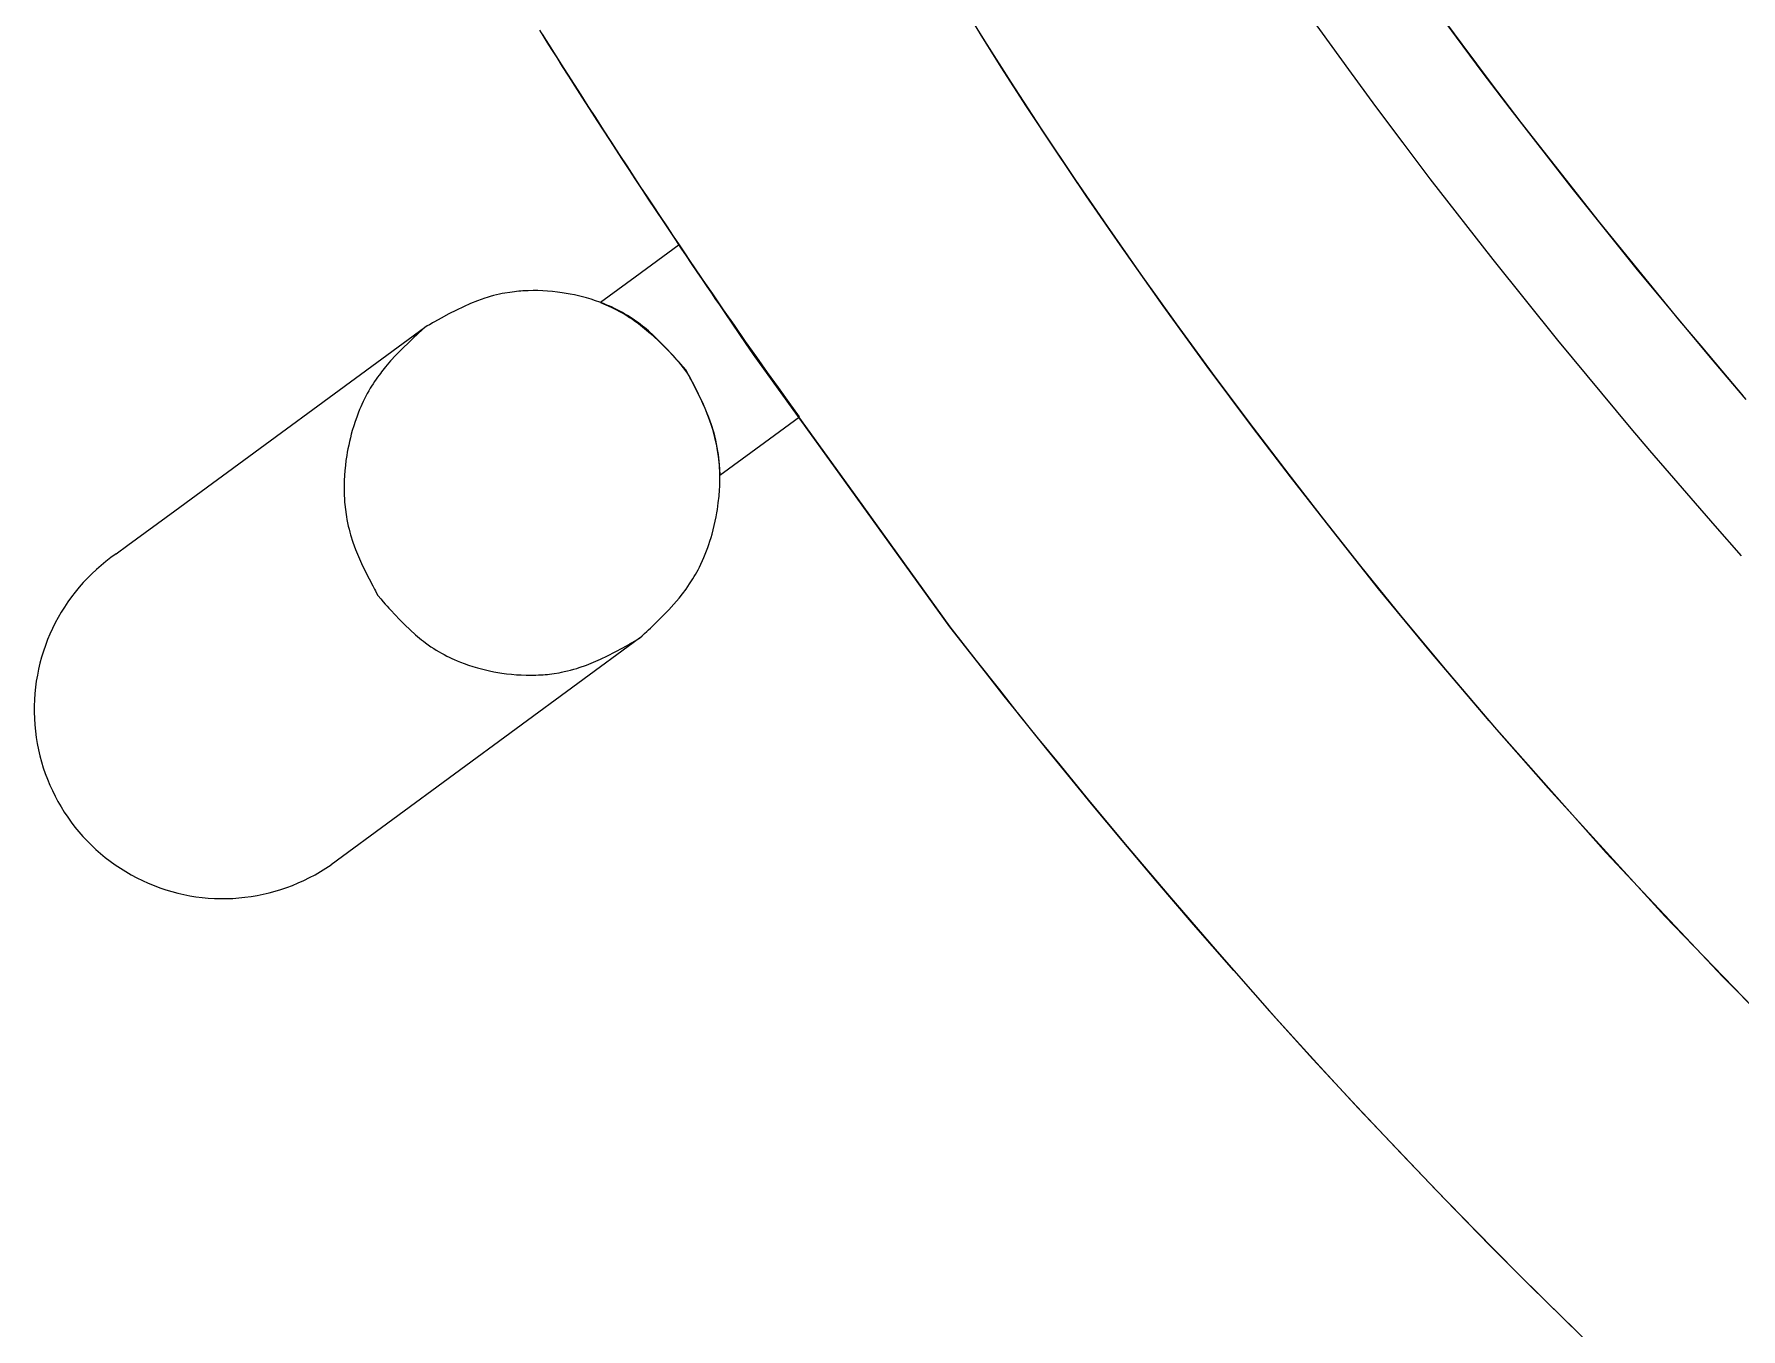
# Model space of a CAD drawing. Extents: x -120222 to -41942, y -19134 to 30932.
# Drawn here: x -97869.2 to -97786.7, y 4141 to 4203.6 of the extents above; entities that cross this region are included whole.
import ezdxf

# ---------------------------------------------------------------- set-up
doc = ezdxf.new("R2010")
doc.units = 0
doc.header["$LTSCALE"] = 150
doc.header["$MEASUREMENT"] = 0
doc.layers.get('0').update_dxf_attribs({"linetype": 'CONTINUOUS'})
doc.layers.add('_____', color=7, linetype='CONTINUOUS')

# ---------------------------------------------------------------- blocks, each defined once
blk = doc.blocks.new('____-461')
at = {"color": 1, "linetype": 'Continuous'}
for p, q in [((-104297.543, -368.117), (-104285.462, -359.254)), ((-104299.814, -369.783), (-104297.543, -368.117)), ((-104300.381, -370.2), (-104299.814, -369.783)), ((-104275.068, -374.281), (-104289.987, -385.227))]:
    blk.add_line(p, q, dxfattribs=at)
for points in [[(-104249.947, -323.834, 0), (-104248.198, -326.57, 0), (-104246.41, -329.352, 0), (-104244.575, -332.177, 0), (-104242.719, -334.987, 0), (-104242.169, -335.808, 0), (-104241.577, -336.686, 0), (-104240.873, -337.719, 0), (-104240.058, -338.907, 0), (-104239.131, -340.242, 0), (-104238.089, -341.711, 0), (-104236.717, -343.612, 0), (-104235.291, -345.553, 0), (-104233.866, -347.456, 0), (-104232.434, -349.334, 0), (-104228.65, -354.155, 0), (-104224.753, -358.925, 0), (-104223.732, -360.145, 0), (-104222.713, -361.35, 0), (-104221.673, -362.566, 0)], [(-104221.535, -362.727, 0), (-104222.457, -361.651, 0), (-104223.345, -360.604, 0), (-104226.853, -356.378, 0), (-104229.951, -352.519, 0), (-104232.949, -348.663, 0), (-104234.248, -346.949, 0), (-104235.546, -345.208, 0), (-104236.845, -343.435, 0), (-104238.091, -341.709, 0), (-104239.205, -340.137, 0), (-104240.187, -338.72, 0), (-104241.04, -337.475, 0), (-104241.764, -336.41, 0), (-104242.986, -334.586, 0), (-104244.18, -332.78, 0), (-104245.364, -330.967, 0), (-104246.541, -329.149, 0), (-104247.701, -327.347, 0), (-104248.811, -325.613, 0), (-104249.947, -323.834, 0)], [(-104221.535, -362.727, 0), (-104222.457, -361.651, 0), (-104223.345, -360.604, 0), (-104226.853, -356.378, 0), (-104229.951, -352.519, 0), (-104232.949, -348.663, 0), (-104234.248, -346.949, 0), (-104235.546, -345.208, 0), (-104236.845, -343.435, 0), (-104238.091, -341.709, 0), (-104239.205, -340.137, 0), (-104240.187, -338.72, 0), (-104241.04, -337.475, 0), (-104241.764, -336.41, 0), (-104242.986, -334.586, 0), (-104244.18, -332.78, 0), (-104245.364, -330.967, 0), (-104246.541, -329.149, 0), (-104247.701, -327.347, 0), (-104248.811, -325.613, 0), (-104249.947, -323.834, 0)], [(-104221.752, -370.286, 0), (-104223.029, -368.839, 0), (-104224.195, -367.508, 0), (-104225.248, -366.294, 0), (-104226.191, -365.197, 0), (-104227.09, -364.138, 0), (-104230.639, -359.867, 0), (-104233.775, -355.965, 0), (-104236.814, -352.061, 0), (-104238.13, -350.328, 0), (-104239.443, -348.569, 0), (-104240.758, -346.78, 0), (-104242.032, -345.017, 0), (-104243.18, -343.401, 0), (-104244.198, -341.937, 0), (-104245.085, -340.642, 0), (-104245.843, -339.529, 0), (-104247.106, -337.646, 0), (-104248.33, -335.795, 0), (-104249.545, -333.937, 0), (-104250.752, -332.073, 0), (-104251.941, -330.224, 0), (-104253.079, -328.446, 0), (-104254.247, -326.618, 0)], [(-104216.91, -396.447, 0), (-104222.67, -390.648, 0), (-104228.303, -384.652, 0), (-104233.968, -378.266, 0), (-104236.793, -374.947, 0), (-104239.317, -371.883, 0), (-104241.547, -369.071, 0), (-104243.569, -366.47, 0), (-104245.409, -364.067, 0), (-104247.603, -361.139, 0), (-104249.74, -358.199, 0), (-104251.815, -355.259, 0), (-104253.459, -352.88, 0), (-104254.978, -350.636, 0), (-104256.352, -348.56, 0), (-104257.568, -346.671, 0), (-104258.622, -344.99, 0)], [(-104259.407, -343.727, 0), (-104258.374, -345.388, 0), (-104257.11, -347.389, 0), (-104255.64, -349.642, 0), (-104253.97, -352.131, 0), (-104252.449, -354.347, 0), (-104250.815, -356.684, 0), (-104249.106, -359.081, 0), (-104247.368, -361.456, 0), (-104245.594, -363.823, 0), (-104243.657, -366.355, 0), (-104241.992, -368.502, 0), (-104240.196, -370.788, 0), (-104238.208, -373.243, 0), (-104236.012, -375.874, 0), (-104233.607, -378.683, 0), (-104231.108, -381.535, 0), (-104225.47, -387.71, 0), (-104219.788, -393.59, 0)], [(-104269.551, -360.552, 0), (-104269.902, -360.04, 0), (-104270.245, -359.538, 0), (-104270.579, -359.05, 0), (-104270.892, -358.591, 0), (-104271.183, -358.164, 0), (-104271.368, -357.892, 0), (-104271.569, -357.596, 0), (-104271.787, -357.274, 0), (-104272.022, -356.927, 0), (-104272.275, -356.554, 0), (-104272.544, -356.156, 0), (-104272.787, -355.793, 0), (-104273.043, -355.412, 0), (-104273.313, -355.01, 0), (-104273.605, -354.573, 0), (-104273.921, -354.099, 0), (-104274.261, -353.588, 0), (-104274.626, -353.039, 0), (-104274.923, -352.59, 0), (-104275.238, -352.112, 0), (-104275.57, -351.607, 0), (-104275.919, -351.073, 0), (-104276.206, -350.634, 0), (-104276.503, -350.177, 0), (-104276.809, -349.705, 0), (-104277.11, -349.241, 0), (-104277.483, -348.663, 0), (-104277.837, -348.112, 0), (-104278.172, -347.589, 0), (-104278.488, -347.093, 0), (-104278.785, -346.625, 0), (-104279.055, -346.197, 0), (-104279.302, -345.806, 0), (-104279.526, -345.451, 0), (-104279.726, -345.133, 0), (-104279.886, -344.879, 0)], [(-104279.77, -345.062, 0), (-104279.575, -345.372, 0), (-104279.353, -345.725, 0), (-104279.106, -346.116, 0), (-104278.836, -346.544, 0), (-104278.542, -347.007, 0), (-104278.23, -347.498, 0), (-104277.904, -348.007, 0), (-104277.56, -348.542, 0), (-104277.198, -349.104, 0), (-104276.818, -349.692, 0), (-104276.421, -350.302, 0), (-104276.042, -350.886, 0), (-104275.68, -351.44, 0), (-104275.335, -351.964, 0), (-104275.009, -352.46, 0), (-104274.701, -352.926, 0), (-104274.409, -353.366, 0), (-104274.058, -353.892, 0), (-104273.732, -354.382, 0), (-104273.43, -354.834, 0), (-104273.152, -355.25, 0), (-104272.891, -355.639, 0), (-104272.643, -356.009, 0), (-104272.406, -356.36, 0), (-104272.101, -356.811, 0), (-104271.819, -357.227, 0), (-104271.561, -357.608, 0), (-104271.326, -357.953, 0), (-104271.067, -358.334, 0), (-104270.793, -358.737, 0), (-104270.499, -359.167, 0), (-104270.19, -359.619, 0), (-104269.874, -360.081, 0), (-104269.551, -360.552, 0)], [(-104273.149, -355.253, 0), (-104275.278, -356.815, 0), (-104276.951, -358.043, 0)], [(-104267.328, -363.567, 0), (-104267.832, -362.871, 0), (-104268.345, -362.159, 0), (-104268.866, -361.43, 0), (-104269.394, -360.684, 0), (-104269.931, -359.923, 0), (-104270.475, -359.144, 0), (-104270.996, -358.395, 0), (-104271.523, -357.632, 0), (-104272.058, -356.854, 0), (-104272.6, -356.061, 0), (-104273.149, -355.253, 0)], [(-104272.82, -361.305, 0), (-104272.952, -361.155, 0), (-104273.067, -361.024, 0), (-104273.169, -360.91, 0), (-104273.259, -360.808, 0), (-104273.347, -360.711, 0), (-104273.434, -360.614, 0), (-104273.852, -360.165, 0), (-104274.107, -359.907, 0), (-104274.368, -359.656, 0), (-104274.636, -359.416, 0), (-104274.728, -359.337, 0), (-104274.82, -359.26, 0), (-104274.914, -359.185, 0), (-104275.009, -359.11, 0), (-104275.117, -359.029, 0), (-104275.241, -358.939, 0), (-104275.374, -358.846, 0), (-104275.51, -358.757, 0), (-104275.638, -358.677, 0), (-104275.768, -358.6, 0), (-104275.89, -358.53, 0), (-104276.014, -358.462, 0), (-104276.14, -358.397, 0), (-104276.267, -358.335, 0), (-104276.395, -358.274, 0), (-104276.507, -358.224, 0), (-104276.643, -358.165, 0), (-104276.803, -358.099, 0), (-104276.989, -358.029, 0), (-104277.196, -357.956, 0), (-104277.407, -357.888, 0), (-104277.621, -357.824, 0), (-104277.818, -357.771, 0), (-104278.017, -357.722, 0), (-104278.217, -357.677, 0), (-104278.418, -357.637, 0), (-104278.617, -357.601, 0), (-104278.798, -357.572, 0), (-104279.039, -357.54, 0), (-104279.273, -357.514, 0), (-104279.508, -357.493, 0), (-104279.743, -357.479, 0), (-104279.978, -357.471, 0), (-104280.213, -357.468, 0), (-104280.447, -357.474, 0), (-104280.585, -357.48, 0), (-104280.702, -357.486, 0), (-104280.804, -357.493, 0), (-104280.906, -357.501, 0), (-104281.007, -357.511, 0), (-104281.108, -357.522, 0), (-104281.345, -357.553, 0), (-104281.581, -357.591, 0), (-104281.701, -357.614, 0), (-104281.83, -357.64, 0), (-104281.976, -357.673, 0), (-104282.131, -357.712, 0), (-104282.285, -357.754, 0), (-104282.429, -357.797, 0), (-104282.554, -357.837, 0), (-104282.899, -357.959, 0), (-104283.241, -358.096, 0), (-104283.579, -358.246, 0), (-104283.913, -358.406, 0), (-104284.285, -358.597, 0), (-104284.654, -358.797, 0), (-104284.977, -358.977, 0), (-104285.02, -359.001, 0), (-104285.073, -359.032, 0), (-104285.142, -359.071, 0), (-104285.228, -359.12, 0), (-104285.33, -359.178, 0), (-104285.449, -359.246, 0)], [(-104276.951, -358.043, 0), (-104276.686, -358.16, 0), (-104276.439, -358.275, 0), (-104276.212, -358.386, 0), (-104276.003, -358.494, 0), (-104275.814, -358.598, 0), (-104275.678, -358.678, 0), (-104275.543, -358.763, 0), (-104275.405, -358.855, 0), (-104275.264, -358.955, 0), (-104275.118, -359.064, 0), (-104274.927, -359.213, 0), (-104274.73, -359.376, 0), (-104274.53, -359.548, 0), (-104274.338, -359.719, 0), (-104274.155, -359.888, 0), (-104273.982, -360.054, 0), (-104273.818, -360.217, 0), (-104273.639, -360.404, 0), (-104273.473, -360.584, 0), (-104273.321, -360.753, 0), (-104273.183, -360.913, 0), (-104273.059, -361.062, 0), (-104272.949, -361.201, 0), (-104272.791, -361.42, 0), (-104272.648, -361.645, 0), (-104272.52, -361.875, 0), (-104272.425, -362.06, 0), (-104272.327, -362.256, 0), (-104272.225, -362.463, 0), (-104272.12, -362.682, 0), (-104272.013, -362.914, 0), (-104271.909, -363.158, 0), (-104271.804, -363.418, 0), (-104271.699, -363.693, 0), (-104271.6, -363.978, 0), (-104271.54, -364.172, 0), (-104271.484, -364.37, 0), (-104271.433, -364.57, 0), (-104271.386, -364.774, 0), (-104271.343, -364.981, 0), (-104271.305, -365.199, 0), (-104271.265, -365.472, 0), (-104271.23, -365.762, 0), (-104271.2, -366.068, 0), (-104271.177, -366.391, 0)], [(-104285.462, -359.254, 0), (-104285.612, -359.392, 0), (-104285.741, -359.512, 0), (-104285.855, -359.618, 0), (-104285.957, -359.712, 0), (-104286.053, -359.804, 0), (-104286.15, -359.895, 0), (-104286.596, -360.332, 0), (-104286.854, -360.598, 0), (-104287.104, -360.869, 0), (-104287.344, -361.148, 0), (-104287.409, -361.227, 0), (-104287.474, -361.308, 0), (-104287.537, -361.388, 0), (-104287.6, -361.47, 0), (-104287.662, -361.553, 0), (-104287.731, -361.647, 0), (-104287.803, -361.749, 0), (-104287.878, -361.858, 0), (-104287.952, -361.97, 0), (-104288.022, -362.083, 0), (-104288.085, -362.187, 0), (-104288.164, -362.322, 0), (-104288.234, -362.449, 0), (-104288.302, -362.577, 0), (-104288.368, -362.706, 0), (-104288.432, -362.837, 0), (-104288.494, -362.97, 0), (-104288.545, -363.085, 0), (-104288.605, -363.225, 0), (-104288.672, -363.391, 0), (-104288.745, -363.582, 0), (-104288.82, -363.795, 0), (-104288.891, -364.013, 0), (-104288.957, -364.233, 0), (-104289.005, -364.407, 0), (-104289.05, -364.582, 0), (-104289.092, -364.758, 0), (-104289.131, -364.935, 0), (-104289.167, -365.112, 0), (-104289.199, -365.285, 0), (-104289.226, -365.442, 0), (-104289.262, -365.69, 0), (-104289.292, -365.93, 0), (-104289.317, -366.17, 0), (-104289.335, -366.411, 0), (-104289.347, -366.652, 0), (-104289.355, -366.892, 0), (-104289.354, -367.131, 0), (-104289.351, -367.273, 0), (-104289.347, -367.393, 0), (-104289.342, -367.497, 0), (-104289.336, -367.601, 0), (-104289.328, -367.704, 0), (-104289.319, -367.807, 0), (-104289.294, -368.049, 0), (-104289.261, -368.29, 0), (-104289.241, -368.412, 0), (-104289.217, -368.543, 0), (-104289.188, -368.693, 0), (-104289.154, -368.851, 0), (-104289.115, -369.007, 0), (-104289.076, -369.153, 0), (-104289.04, -369.28, 0), (-104288.927, -369.632, 0), (-104288.8, -369.979, 0), (-104288.659, -370.321, 0), (-104288.509, -370.661, 0), (-104288.329, -371.037, 0), (-104288.141, -371.411, 0), (-104287.971, -371.739, 0), (-104287.948, -371.782, 0), (-104287.92, -371.835, 0), (-104287.882, -371.906, 0), (-104287.836, -371.993, 0), (-104287.781, -372.096, 0), (-104287.717, -372.216, 0)], [(-104285.449, -359.246, 0), (-104285.456, -359.25, 0), (-104285.462, -359.254, 0)], [(-104260.046, -373.72, 0), (-104265.369, -366.346, 0), (-104269.551, -360.552, 0)], [(-104269.551, -360.552, 0), (-104264.228, -367.926, 0), (-104260.046, -373.72, 0)], [(-104275.068, -374.281, 0), (-104274.936, -374.159, 0), (-104274.82, -374.051, 0), (-104274.716, -373.955, 0), (-104274.623, -373.868, 0), (-104274.537, -373.788, 0), (-104274.453, -373.708, 0), (-104274.369, -373.628, 0), (-104273.913, -373.182, 0), (-104273.651, -372.91, 0), (-104273.397, -372.632, 0), (-104273.153, -372.346, 0), (-104272.978, -372.127, 0), (-104272.808, -371.9, 0), (-104272.639, -371.655, 0), (-104272.481, -371.407, 0), (-104272.416, -371.298, 0), (-104272.353, -371.188, 0), (-104272.291, -371.077, 0), (-104272.232, -370.965, 0), (-104272.17, -370.844, 0), (-104272.097, -370.695, 0), (-104272.016, -370.522, 0), (-104271.948, -370.366, 0), (-104271.884, -370.207, 0), (-104271.822, -370.048, 0), (-104271.761, -369.885, 0), (-104271.711, -369.743, 0), (-104271.659, -369.584, 0), (-104271.606, -369.412, 0), (-104271.556, -369.239, 0), (-104271.5, -369.031, 0), (-104271.449, -368.822, 0), (-104271.402, -368.612, 0), (-104271.36, -368.406, 0), (-104271.326, -368.22, 0), (-104271.299, -368.056, 0), (-104271.253, -367.736, 0), (-104271.218, -367.415, 0), (-104271.194, -367.094, 0), (-104271.185, -366.943, 0), (-104271.179, -366.792, 0), (-104271.176, -366.641, 0), (-104271.176, -366.494, 0), (-104271.177, -366.367, 0), (-104271.181, -366.197, 0), (-104271.189, -366.035, 0), (-104271.199, -365.873, 0), (-104271.212, -365.712, 0), (-104271.229, -365.551, 0), (-104271.249, -365.391, 0), (-104271.272, -365.232, 0), (-104271.301, -365.058, 0), (-104271.335, -364.879, 0), (-104271.376, -364.688, 0), (-104271.423, -364.496, 0), (-104271.473, -364.314, 0), (-104271.586, -363.954, 0), (-104271.714, -363.599, 0), (-104271.856, -363.249, 0), (-104272.009, -362.902, 0), (-104272.191, -362.517, 0), (-104272.383, -362.136, 0), (-104272.557, -361.801, 0), (-104272.58, -361.758, 0), (-104272.608, -361.704, 0), (-104272.645, -361.634, 0), (-104272.692, -361.546, 0), (-104272.748, -361.441, 0), (-104272.813, -361.319, 0)], [(-104272.813, -361.319, 0), (-104272.817, -361.311, 0), (-104272.82, -361.305, 0)], [(-104271.177, -366.391, 0), (-104269.021, -364.81, 0), (-104267.328, -363.567, 0)], [(-104287.717, -372.216, 0), (-104287.713, -372.224, 0), (-104287.71, -372.23, 0)], [(-104287.71, -372.23, 0), (-104287.578, -372.38, 0), (-104287.463, -372.51, 0), (-104287.362, -372.625, 0), (-104287.271, -372.727, 0), (-104287.184, -372.824, 0), (-104287.096, -372.921, 0), (-104286.678, -373.369, 0), (-104286.423, -373.628, 0), (-104286.162, -373.878, 0), (-104285.894, -374.119, 0), (-104285.803, -374.197, 0), (-104285.71, -374.274, 0), (-104285.616, -374.35, 0), (-104285.521, -374.424, 0), (-104285.414, -374.505, 0), (-104285.29, -374.596, 0), (-104285.156, -374.689, 0), (-104285.02, -374.778, 0), (-104284.893, -374.857, 0), (-104284.763, -374.935, 0), (-104284.64, -375.005, 0), (-104284.516, -375.072, 0), (-104284.39, -375.137, 0), (-104284.264, -375.2, 0), (-104284.135, -375.26, 0), (-104284.023, -375.311, 0), (-104283.888, -375.369, 0), (-104283.727, -375.435, 0), (-104283.542, -375.506, 0), (-104283.334, -375.578, 0), (-104283.123, -375.647, 0), (-104282.909, -375.71, 0), (-104282.712, -375.763, 0), (-104282.513, -375.812, 0), (-104282.313, -375.857, 0), (-104282.112, -375.898, 0), (-104281.913, -375.933, 0), (-104281.732, -375.962, 0), (-104281.491, -375.995, 0), (-104281.257, -376.021, 0), (-104281.022, -376.042, 0), (-104280.787, -376.055, 0), (-104280.552, -376.063, 0), (-104280.318, -376.066, 0), (-104280.083, -376.061, 0), (-104279.945, -376.055, 0), (-104279.828, -376.049, 0), (-104279.726, -376.042, 0), (-104279.625, -376.033, 0), (-104279.523, -376.024, 0), (-104279.422, -376.013, 0), (-104279.185, -375.982, 0), (-104278.949, -375.943, 0), (-104278.83, -375.921, 0), (-104278.701, -375.894, 0), (-104278.554, -375.861, 0), (-104278.399, -375.823, 0), (-104278.245, -375.781, 0), (-104278.102, -375.738, 0), (-104277.977, -375.698, 0), (-104277.631, -375.576, 0), (-104277.289, -375.439, 0), (-104276.952, -375.289, 0), (-104276.617, -375.128, 0), (-104276.245, -374.937, 0), (-104275.876, -374.738, 0), (-104275.553, -374.557, 0), (-104275.511, -374.533, 0), (-104275.457, -374.503, 0), (-104275.388, -374.464, 0), (-104275.302, -374.415, 0), (-104275.2, -374.356, 0), (-104275.082, -374.289, 0)], [(-104227.549, -409.918, 0), (-104230.204, -407.338, 0), (-104232.578, -404.991, 0), (-104234.659, -402.892, 0), (-104236.534, -400.96, 0), (-104238.404, -399.005, 0), (-104240.278, -397.02, 0), (-104242.143, -395.009, 0), (-104244.248, -392.687, 0), (-104246.316, -390.351, 0), (-104248.263, -388.116, 0), (-104250.071, -386.01, 0), (-104251.723, -384.057, 0), (-104253.201, -382.285, 0), (-104254.496, -380.705, 0), (-104255.361, -379.642, 0), (-104256.09, -378.743, 0), (-104256.721, -377.957, 0), (-104257.425, -377.072, 0), (-104258.223, -376.062, 0), (-104259.109, -374.934, 0), (-104260.046, -373.72, 0)], [(-104260.046, -373.72, 0), (-104258.794, -375.337, 0), (-104257.659, -376.776, 0), (-104256.694, -377.99, 0), (-104255.824, -379.072, 0), (-104254.739, -380.407, 0), (-104253.407, -382.034, 0), (-104251.571, -384.239, 0), (-104249.464, -386.721, 0), (-104247.128, -389.423, 0), (-104244.585, -392.31, 0), (-104242.489, -394.632, 0), (-104240.365, -396.928, 0), (-104238.228, -399.19, 0), (-104236.096, -401.414, 0), (-104233.914, -403.65, 0), (-104231.964, -405.602, 0), (-104229.78, -407.754, 0)], [(-104275.082, -374.289, 0), (-104275.074, -374.284, 0), (-104275.068, -374.281, 0)]]:
    blk.add_polyline3d(points, dxfattribs=at)
blk.add_arc((-104295.211, -377.732), 9.136, 124.46374, 304.87985, dxfattribs=at)

msp = doc.modelspace()

# ---------------------------------------------------------------- block references
at = {"layer": '_____', "color": 0}
msp.add_blockref('____-461', (6435.10495, 4548.69799), dxfattribs=at)

doc.saveas('drawing.dxf')
